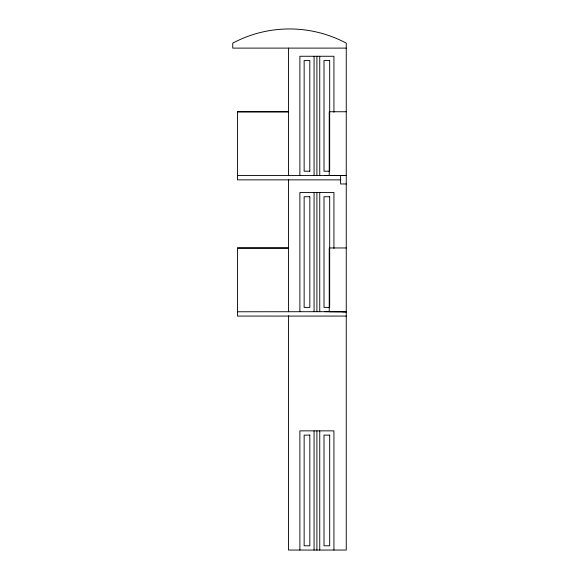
<?xml version="1.0" encoding="UTF-8"?>
<svg xmlns="http://www.w3.org/2000/svg" width="579" height="579" viewBox="0 0 579 579"><rect width="100%" height="100%" fill="white"/><g stroke="black" fill="none" stroke-linecap="round" stroke-linejoin="round"><path stroke-width="0.87" d="M237.448 175.56L346.256 175.451M237.448 311.777L346.256 311.668M346.256 48.108L232.744 48.108L232.744 43.143A120.606 120.606 0 0 1 346.256 43.143L346.256 550.05L288.53 550.05L288.53 315.808M288.53 111.747L237.448 111.747L237.448 179.859L340.843 179.859M346.256 111.747L329.227 111.747L329.227 175.473L346.256 175.56L342.001 175.451M237.448 111.863L288.53 111.863M309.816 171.196L304.141 171.196L304.149 60.534L309.808 60.534L309.808 171.189M346.256 175.56L324.595 175.451M346.256 183.97L340.582 183.97L340.582 175.451M288.53 247.964L237.448 247.964L237.448 316.076L346.256 316.076M346.256 247.964L329.227 247.964L329.227 311.69L346.256 311.777L342.001 311.668M237.448 248.08L288.53 248.08M346.256 311.777L324.595 311.668M333.938 112.246L333.938 56.264L299.886 56.264L299.886 175.451M333.938 248.463L333.938 192.481L299.886 192.481L299.886 311.668M333.938 550.05L333.938 430.863L299.886 430.863L299.886 550.05M319.746 56.264L319.746 175.451M319.746 192.481L319.746 311.668M319.746 430.863L319.746 550.05M316.908 56.264L316.908 175.451M316.908 192.481L316.908 311.668M316.908 430.863L316.908 550.05M314.071 56.264L314.071 175.451M314.071 192.481L314.071 311.668M314.071 430.863L314.071 550.05M288.53 48.108L288.53 175.56M288.53 179.859L288.53 311.777M329.683 60.52L324.001 60.52L324.001 171.196L329.683 171.196L329.683 60.52M309.816 196.737L304.141 196.737L304.141 307.413L309.816 307.413L309.816 196.737M329.683 196.737L324.001 196.737L324.001 307.413L329.683 307.413L329.683 196.737M309.816 435.119L304.141 435.119L304.141 545.794L309.816 545.794L309.816 435.119M329.683 435.119L324.001 435.119L324.001 545.794L329.683 545.794L329.683 435.119"/></g></svg>
